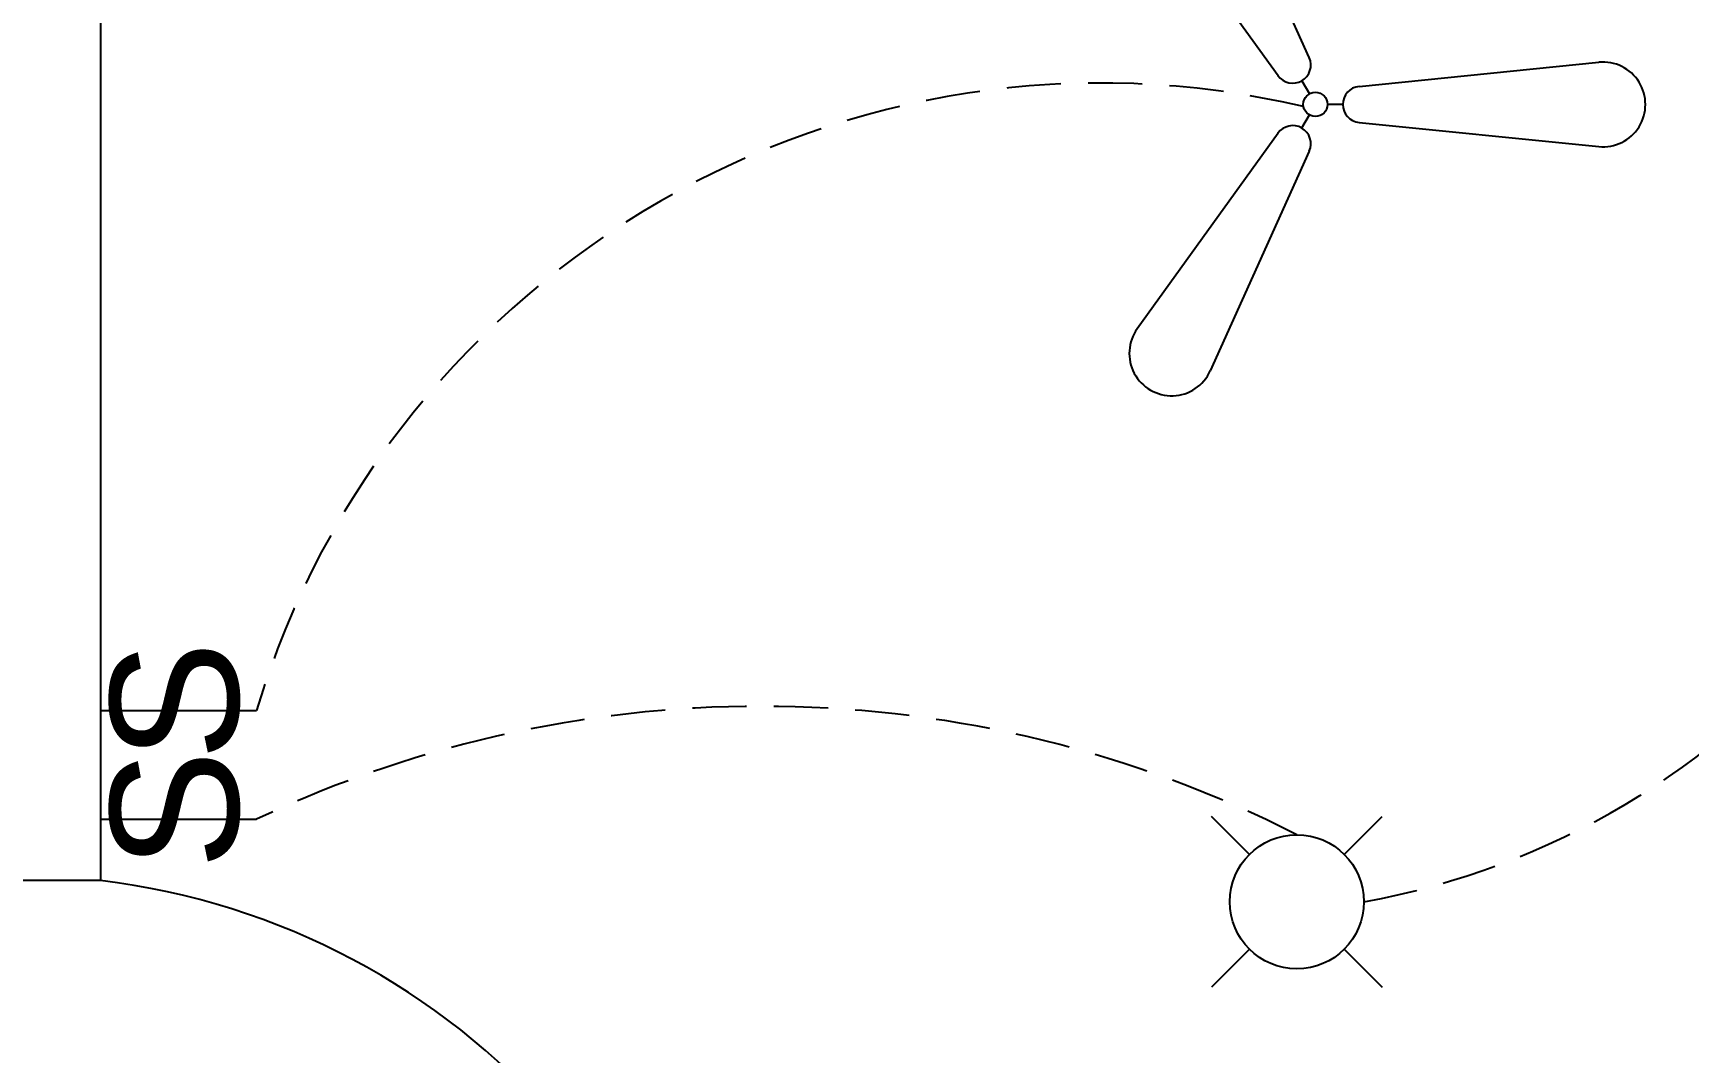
# Model space of a CAD drawing. Header units: feet. Extents: x 15180 to 17114, y 6067 to 8094.
# Drawn here: x 16422.4 to 16615.9, y 7638 to 7757.3 of the extents above; entities that cross this region are included whole.
import ezdxf

# ---------------------------------------------------------------- set-up
doc = ezdxf.new("R2010")
doc.units = ezdxf.units.FT
doc.linetypes.add('HIDDEN', pattern=[9.525, 6.35, -3.175])
for name, color, linetype in [('doors', 211, 'Continuous'), ('Electrical', 50, 'Continuous'), ('Electrical Hidden', 120, 'HIDDEN')]:
    doc.layers.add(name, color=color, linetype=linetype)
doc.styles.get("Standard").update_dxf_attribs({"font": 'arial.ttf'})

# ---------------------------------------------------------------- blocks, each defined once
blk = doc.blocks.new('*U63')
at = {"layer": 'Electrical'}
blk.add_line((-2.22, -2.22), (2.22, 2.22), dxfattribs=at)
blk = doc.blocks.new('*U64')
at = {"layer": 'Electrical', "color": 0, "linetype": 'ByBlock', "lineweight": -2, "transparency": 16777216}
for p, rotation in [((12970.18, 6151.56), 90.00000000000001), ((12970.18, 6136.04), 180), ((12985.7, 6136.04), 270)]:
    blk.add_blockref('*U63', p, dxfattribs=dict(at, rotation=rotation))
blk.add_blockref('*U63', (12985.7, 6151.56), dxfattribs=at)
blk = doc.blocks.new('*U75')
at = {"layer": 'Electrical', "color": 1}
for p, q in [((-14.9, 2.11), (13.13, 4.93)), ((-16.81, 0), (-18.58, 0)), ((-14.9, -2.11), (13.13, -4.93))]:
    blk.add_line(p, q, dxfattribs=at)
for centre, radius, start, end in [((13.62, 0), 4.95, 264.2608, 95.7392), ((-14.68, 0), 2.12, 95.7392, 264.2608)]:
    blk.add_arc(centre, radius, start, end, dxfattribs=at)
blk = doc.blocks.new('*U76')
at = {"layer": 'Electrical', "color": 0, "linetype": 'ByBlock', "lineweight": -2, "transparency": 16777216}
for p, rotation in [((11046.94, 5535.16), 120), ((11046.94, 5500.53), 239.9999999999999)]:
    blk.add_blockref('*U75', p, dxfattribs=dict(at, rotation=rotation))
blk.add_blockref('*U75', (11076.93, 5517.84), dxfattribs=at)

msp = doc.modelspace()

# ---------------------------------------------------------------- linework, layer by layer
for p, q in [((16430.286, 7718.317), (16430.286, 7658.793)), ((16430.286, 7658.19), (16420.227, 7658.19)), ((16430.286, 7658.793), (16430.286, 7658.19))]:
    msp.add_line(p, q)
msp.add_lwpolyline([(16430.286, 7908.65), (16430.286, 7718.317)])
at = {"layer": 'doors'}
msp.add_arc((16420.227, 7574.539), 84.254, 0, 83.14284, dxfattribs=at)
at = {"layer": 'Electrical', "color": 6}
for p, q in [((16430.315, 7678.094), (16448.516, 7678.094)), ((16430.315, 7665.363), (16448.516, 7665.363))]:
    msp.add_line(p, q, dxfattribs=at)
at = {"layer": 'Electrical', "color": 1}
msp.add_circle((16572.26, 7748.929), 1.415, dxfattribs=at)
at = {"layer": 'Electrical'}
msp.add_circle((16570.088, 7655.716), 7.837, dxfattribs=at)
at = {"layer": 'Electrical Hidden', "color": 120}
for centre, radius, start, end in [((16561.246, 7747.102), 92.896, 280.34343, 79.65657), ((16547.246, 7648.284), 103.132, 76.75929, 163.19912), ((16507.456, 7540.439), 138.13, 63.03604, 115.258)]:
    msp.add_arc(centre, radius, start, end, dxfattribs=at)

# ---------------------------------------------------------------- block references
at = {"layer": 'Electrical'}
for name, p in [('*U76', (5515.325, 2231.085)), ('*U64', (3592.15, 1511.918))]:
    msp.add_blockref(name, p, dxfattribs=at)

# ---------------------------------------------------------------- texts
at = {"layer": 'Electrical', "color": 6, "char_height": 15, "attachment_point": 1, "rotation": 90}
for insert in [(16431.412, 7672.208), (16431.412, 7659.477)]:
    msp.add_mtext_dynamic_manual_height_columns('S', width=32.74745, gutter_width=12.5, heights=[0], dxfattribs=dict(at, insert=insert))

doc.saveas('drawing.dxf')
